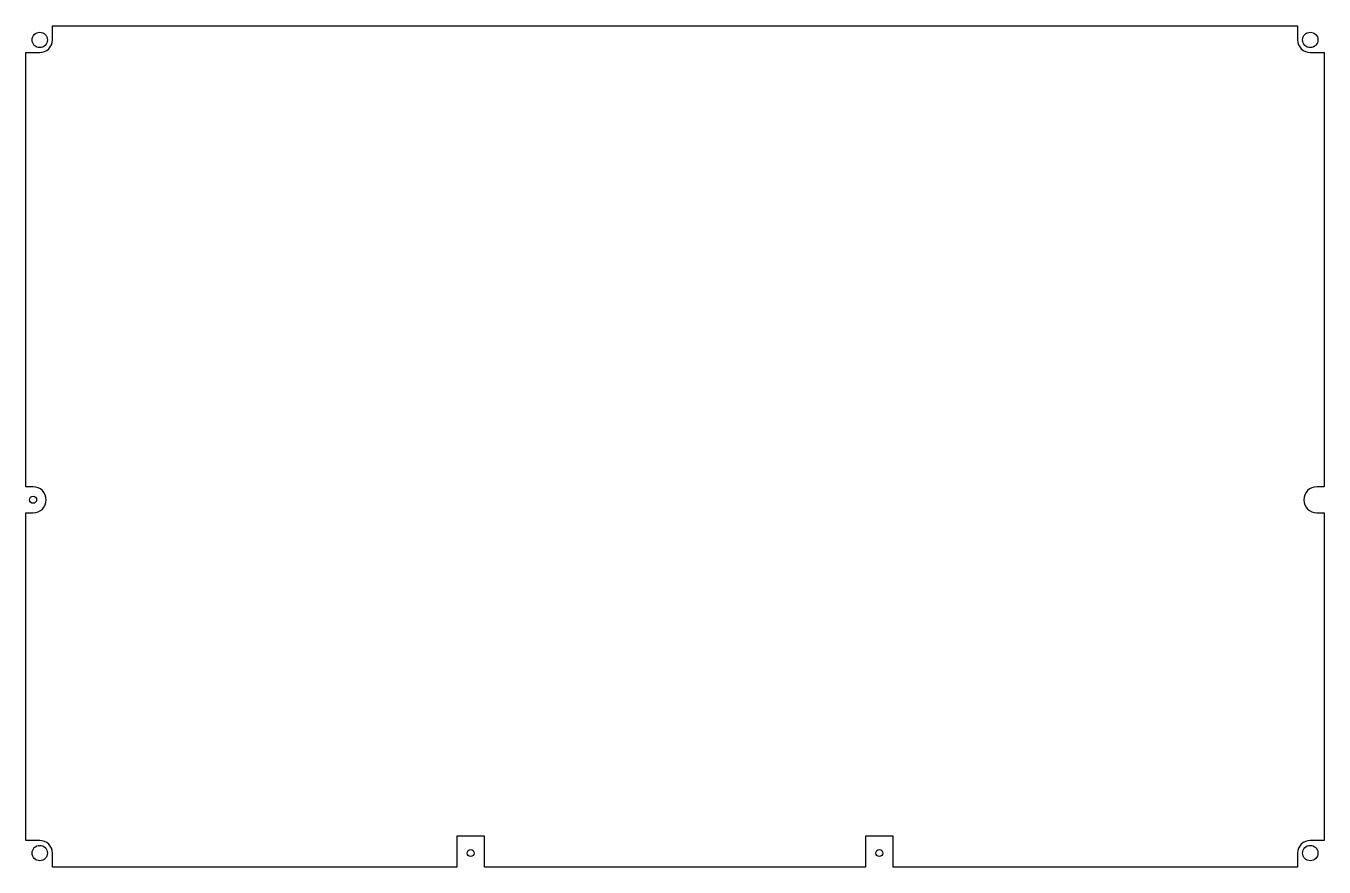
# Model space of a CAD drawing. Header units: millimetres. Extents: x 2 to 298, y -213 to -21.
import ezdxf

# ---------------------------------------------------------------- set-up
doc = ezdxf.new("R2010")
doc.units = ezdxf.units.MM
doc.layers.get('0').update_dxf_attribs({"linetype": 'CONTINUOUS'})

msp = doc.modelspace()

# ---------------------------------------------------------------- linework, layer by layer
for p, q in [((8.02, -24.18), (8.02, -21)), ((8.02, -21), (291.7, -21)), ((291.7, -21), (291.7, -24.18)), ((2, -125.97), (2, -27.06)), ((2, -27.06), (5.14, -27.06)), ((294.58, -27.06), (297.72, -27.06)), ((297.72, -27.06), (297.72, -125.97)), ((3.63, -125.97), (2, -125.97)), ((297.72, -125.97), (296.09, -125.97)), ((2, -206.52), (2, -131.9)), ((2, -131.9), (3.63, -131.9)), ((296.09, -131.9), (297.72, -131.9)), ((297.72, -131.9), (297.72, -206.52)), ((5.14, -206.52), (2, -206.52)), ((106.49, -205.56), (100.14, -205.56)), ((100.14, -205.56), (100.14, -212.58)), ((106.49, -212.58), (106.49, -205.56)), ((199.58, -205.56), (193.23, -205.56)), ((193.23, -205.56), (193.23, -212.58)), ((199.58, -212.58), (199.58, -205.56)), ((297.72, -206.52), (294.58, -206.52)), ((8.02, -212.58), (8.02, -209.4)), ((291.7, -209.4), (291.7, -212.58)), ((100.14, -212.58), (8.02, -212.58)), ((193.23, -212.58), (106.49, -212.58)), ((291.7, -212.58), (199.58, -212.58))]:
    msp.add_line(p, q)
for centre, radius in [((5.14, -24.18), 1.75), ((294.58, -24.18), 1.75), ((3.63, -128.93), 0.8), ((5.14, -209.4), 1.75), ((103.31, -209.4), 0.8), ((196.41, -209.4), 0.8), ((294.58, -209.4), 1.75)]:
    msp.add_circle(centre, radius)
for centre, radius, start, end in [((5.14, -24.18), 2.88, -90, 0), ((294.58, -24.18), 2.88, 180, 270), ((3.63, -128.93), 2.97, -90, 90), ((296.09, -128.93), 2.97, 90, 270), ((5.14, -209.4), 2.88, 0, 90), ((294.58, -209.4), 2.88, 90, 180)]:
    msp.add_arc(centre, radius, start, end)

doc.saveas('drawing.dxf')
